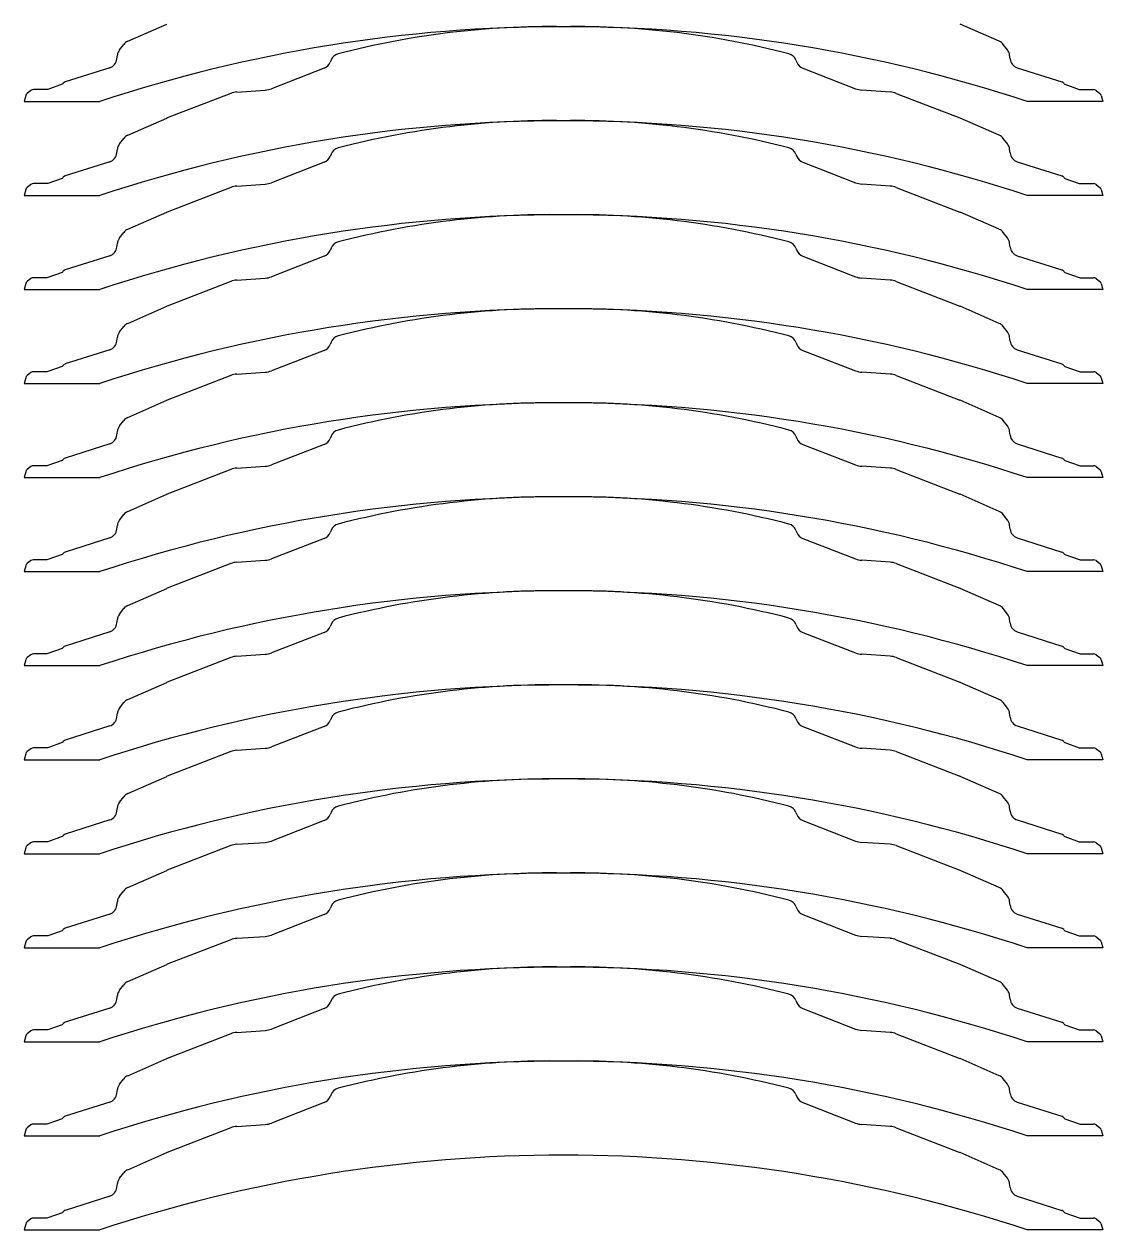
# Model space of a CAD drawing. Header units: millimetres. Extents: x 13 to 1189, y 13 to 1190.
# Drawn here: x 635 to 1154, y 13 to 594 of the extents above; entities that cross this region are included whole.
import ezdxf

# ---------------------------------------------------------------- set-up
doc = ezdxf.new("R2010")
doc.units = ezdxf.units.MM
doc.layers.add('snij', color=5, linetype='Continuous')

msp = doc.modelspace()

# ---------------------------------------------------------------- linework, layer by layer
at = {"layer": 'snij'}
for p, q in [((684.85, 585.53), (703.6, 593.78)), ((1104.45, 585.53), (1085.7, 593.78)), ((680.88, 581.41), (682.93, 584.03)), ((1108.42, 581.41), (1106.37, 584.03)), ((679.64, 577.01), (679.86, 578.89)), ((782.72, 576.42), (782.32, 575.39)), ((1006.58, 576.42), (1006.98, 575.39)), ((1109.66, 577.01), (1109.44, 578.89)), ((676.2, 572.81), (654.79, 565.97)), ((779.47, 572.53), (754.02, 562.68)), ((1009.83, 572.53), (1035.28, 562.68)), ((1113.1, 572.81), (1134.51, 565.97)), ((653.21, 564.79), (646.36, 562.34)), ((653.64, 565.06), (653.21, 564.79)), ((653.83, 565.31), (653.64, 565.06)), ((1135.47, 565.31), (1135.66, 565.06)), ((1135.66, 565.06), (1136.09, 564.79)), ((1136.09, 564.79), (1142.94, 562.34)), ((635.72, 559.37), (634.96, 556.55)), ((638.25, 561.84), (636.43, 560.44)), ((645.56, 562.25), (639.47, 562.25)), ((645.85, 562.25), (645.56, 562.25)), ((646.36, 562.34), (645.85, 562.25)), ((734.41, 560.44), (703.81, 548.59)), ((737.35, 561.09), (751.08, 562.02)), ((1051.95, 561.09), (1038.21, 562.02)), ((1054.89, 560.44), (1085.49, 548.59)), ((1142.94, 562.34), (1143.45, 562.25)), ((1143.45, 562.25), (1143.74, 562.25)), ((1143.74, 562.25), (1149.83, 562.25)), ((1151.05, 561.84), (1152.87, 560.44)), ((1153.58, 559.37), (1154.34, 556.55)), ((634.96, 556.55), (671.44, 556.55)), ((1154.34, 556.55), (1117.86, 556.55)), ((684.85, 540.24), (703.6, 548.5)), ((1104.45, 540.24), (1085.7, 548.5)), ((680.88, 536.12), (682.93, 538.74)), ((1108.42, 536.12), (1106.37, 538.74)), ((679.64, 531.72), (679.86, 533.61)), ((782.72, 531.14), (782.32, 530.1)), ((1006.58, 531.14), (1006.98, 530.1)), ((1109.66, 531.72), (1109.44, 533.61)), ((676.2, 527.52), (654.79, 520.68)), ((779.47, 527.25), (754.02, 517.39)), ((1009.83, 527.25), (1035.28, 517.39)), ((1113.1, 527.52), (1134.51, 520.68)), ((645.56, 516.96), (639.47, 516.96)), ((645.85, 516.96), (645.56, 516.96)), ((646.36, 517.05), (645.85, 516.96)), ((653.21, 519.5), (646.36, 517.05)), ((653.64, 519.78), (653.21, 519.5)), ((653.83, 520.02), (653.64, 519.78)), ((1135.47, 520.02), (1135.66, 519.78)), ((1135.66, 519.78), (1136.09, 519.5)), ((1136.09, 519.5), (1142.94, 517.05)), ((1142.94, 517.05), (1143.45, 516.96)), ((1143.45, 516.96), (1143.74, 516.96)), ((1143.74, 516.96), (1149.83, 516.96)), ((635.72, 514.08), (634.96, 511.26)), ((634.96, 511.26), (671.44, 511.26)), ((638.25, 516.55), (636.43, 515.15)), ((734.41, 515.16), (703.81, 503.3)), ((737.35, 515.81), (751.08, 516.74)), ((1051.95, 515.81), (1038.21, 516.74)), ((1054.89, 515.16), (1085.49, 503.3)), ((1154.34, 511.26), (1117.86, 511.26)), ((1151.05, 516.55), (1152.87, 515.15)), ((1153.58, 514.08), (1154.34, 511.26)), ((684.85, 494.96), (703.6, 503.21)), ((1104.45, 494.96), (1085.7, 503.21)), ((679.64, 486.44), (679.86, 488.32)), ((680.88, 490.84), (682.93, 493.46)), ((1108.42, 490.84), (1106.37, 493.46)), ((1109.66, 486.44), (1109.44, 488.32)), ((676.2, 482.24), (654.79, 475.39)), ((779.47, 481.96), (754.02, 472.11)), ((782.72, 485.85), (782.32, 484.82)), ((1006.58, 485.85), (1006.98, 484.82)), ((1009.83, 481.96), (1035.28, 472.11)), ((1113.1, 482.24), (1134.51, 475.39)), ((638.25, 471.27), (636.43, 469.87)), ((645.56, 471.68), (639.47, 471.68)), ((645.85, 471.68), (645.56, 471.68)), ((646.36, 471.77), (645.85, 471.68)), ((653.21, 474.22), (646.36, 471.77)), ((653.64, 474.49), (653.21, 474.22)), ((653.83, 474.74), (653.64, 474.49)), ((737.35, 470.52), (751.08, 471.45)), ((1051.95, 470.52), (1038.21, 471.45)), ((1135.47, 474.74), (1135.66, 474.49)), ((1135.66, 474.49), (1136.09, 474.22)), ((1136.09, 474.22), (1142.94, 471.77)), ((1142.94, 471.77), (1143.45, 471.68)), ((1143.45, 471.68), (1143.74, 471.68)), ((1143.74, 471.68), (1149.83, 471.68)), ((1151.05, 471.27), (1152.87, 469.87)), ((635.72, 468.8), (634.96, 465.98)), ((634.96, 465.98), (671.44, 465.98)), ((734.41, 469.87), (703.81, 458.02)), ((1054.89, 469.87), (1085.49, 458.02)), ((1154.34, 465.98), (1117.86, 465.98)), ((1153.58, 468.8), (1154.34, 465.98)), ((684.85, 449.67), (703.6, 457.93)), ((1104.45, 449.67), (1085.7, 457.93)), ((680.88, 445.55), (682.93, 448.17)), ((1108.42, 445.55), (1106.37, 448.17)), ((679.64, 441.15), (679.86, 443.04)), ((1109.66, 441.15), (1109.44, 443.04)), ((676.2, 436.95), (654.79, 430.11)), ((779.47, 436.68), (754.02, 426.82)), ((782.72, 440.57), (782.32, 439.53)), ((1006.58, 440.57), (1006.98, 439.53)), ((1009.83, 436.68), (1035.28, 426.82)), ((1113.1, 436.95), (1134.51, 430.11)), ((638.25, 425.98), (636.43, 424.58)), ((645.56, 426.39), (639.47, 426.39)), ((645.85, 426.39), (645.56, 426.39)), ((646.36, 426.48), (645.85, 426.39)), ((653.21, 428.93), (646.36, 426.48)), ((653.64, 429.21), (653.21, 428.93)), ((653.83, 429.45), (653.64, 429.21)), ((734.41, 424.59), (703.81, 412.73)), ((737.35, 425.24), (751.08, 426.17)), ((1051.95, 425.24), (1038.21, 426.17)), ((1054.89, 424.59), (1085.49, 412.73)), ((1135.47, 429.45), (1135.66, 429.21)), ((1135.66, 429.21), (1136.09, 428.93)), ((1136.09, 428.93), (1142.94, 426.48)), ((1142.94, 426.48), (1143.45, 426.39)), ((1143.45, 426.39), (1143.74, 426.39)), ((1143.74, 426.39), (1149.83, 426.39)), ((1151.05, 425.98), (1152.87, 424.58)), ((635.72, 423.51), (634.96, 420.69)), ((634.96, 420.69), (671.44, 420.69)), ((1154.34, 420.69), (1117.86, 420.69)), ((1153.58, 423.51), (1154.34, 420.69)), ((684.85, 404.39), (703.6, 412.64)), ((1104.45, 404.39), (1085.7, 412.64)), ((680.88, 400.27), (682.93, 402.89)), ((1108.42, 400.27), (1106.37, 402.89)), ((679.64, 395.87), (679.86, 397.75)), ((782.72, 395.28), (782.32, 394.25)), ((1006.58, 395.28), (1006.98, 394.25)), ((1109.66, 395.87), (1109.44, 397.75)), ((676.2, 391.67), (654.79, 384.82)), ((779.47, 391.39), (754.02, 381.54)), ((1009.83, 391.39), (1035.28, 381.54)), ((1113.1, 391.67), (1134.51, 384.82)), ((653.21, 383.65), (646.36, 381.2)), ((653.64, 383.92), (653.21, 383.65)), ((653.83, 384.17), (653.64, 383.92)), ((1135.47, 384.17), (1135.66, 383.92)), ((1135.66, 383.92), (1136.09, 383.65)), ((1136.09, 383.65), (1142.94, 381.2)), ((635.72, 378.23), (634.96, 375.41)), ((638.25, 380.7), (636.43, 379.3)), ((645.56, 381.11), (639.47, 381.11)), ((645.85, 381.11), (645.56, 381.11)), ((646.36, 381.2), (645.85, 381.11)), ((734.41, 379.3), (703.81, 367.45)), ((737.35, 379.95), (751.08, 380.88)), ((1051.95, 379.95), (1038.21, 380.88)), ((1054.89, 379.3), (1085.49, 367.45)), ((1142.94, 381.2), (1143.45, 381.11)), ((1143.45, 381.11), (1143.74, 381.11)), ((1143.74, 381.11), (1149.83, 381.11)), ((1151.05, 380.7), (1152.87, 379.3)), ((1153.58, 378.23), (1154.34, 375.41)), ((634.96, 375.41), (671.44, 375.41)), ((1154.34, 375.41), (1117.86, 375.41)), ((684.85, 359.1), (703.6, 367.36)), ((1104.45, 359.1), (1085.7, 367.36)), ((680.88, 354.98), (682.93, 357.6)), ((1108.42, 354.98), (1106.37, 357.6)), ((679.64, 350.58), (679.86, 352.47)), ((782.72, 350), (782.32, 348.96)), ((1006.58, 350), (1006.98, 348.96)), ((1109.66, 350.58), (1109.44, 352.47)), ((676.2, 346.38), (654.79, 339.54)), ((779.47, 346.11), (754.02, 336.25)), ((1009.83, 346.11), (1035.28, 336.25)), ((1113.1, 346.38), (1134.51, 339.54)), ((653.21, 338.36), (646.36, 335.91)), ((653.64, 338.64), (653.21, 338.36)), ((653.83, 338.88), (653.64, 338.64)), ((1135.47, 338.88), (1135.66, 338.64)), ((1135.66, 338.64), (1136.09, 338.36)), ((1136.09, 338.36), (1142.94, 335.91)), ((635.72, 332.94), (634.96, 330.12)), ((638.25, 335.41), (636.43, 334.01)), ((645.56, 335.82), (639.47, 335.82)), ((645.85, 335.82), (645.56, 335.82)), ((646.36, 335.91), (645.85, 335.82)), ((734.41, 334.02), (703.81, 322.16)), ((737.35, 334.67), (751.08, 335.6)), ((1051.95, 334.67), (1038.21, 335.6)), ((1054.89, 334.02), (1085.49, 322.16)), ((1142.94, 335.91), (1143.45, 335.82)), ((1143.45, 335.82), (1143.74, 335.82)), ((1143.74, 335.82), (1149.83, 335.82)), ((1151.05, 335.41), (1152.87, 334.01)), ((1153.58, 332.94), (1154.34, 330.12)), ((634.96, 330.12), (671.44, 330.12)), ((1154.34, 330.12), (1117.86, 330.12)), ((684.85, 313.82), (703.6, 322.07)), ((1104.45, 313.82), (1085.7, 322.07)), ((680.88, 309.7), (682.93, 312.32)), ((1108.42, 309.7), (1106.37, 312.32)), ((679.64, 305.3), (679.86, 307.18)), ((782.72, 304.71), (782.32, 303.68)), ((1006.58, 304.71), (1006.98, 303.68)), ((1109.66, 305.3), (1109.44, 307.18)), ((676.2, 301.1), (654.79, 294.25)), ((779.47, 300.82), (754.02, 290.97)), ((1009.83, 300.82), (1035.28, 290.97)), ((1113.1, 301.1), (1134.51, 294.25)), ((645.56, 290.54), (639.47, 290.54)), ((645.85, 290.54), (645.56, 290.54)), ((646.36, 290.63), (645.85, 290.54)), ((653.21, 293.08), (646.36, 290.63)), ((653.64, 293.35), (653.21, 293.08)), ((653.83, 293.59), (653.64, 293.35)), ((1135.47, 293.59), (1135.66, 293.35)), ((1135.66, 293.35), (1136.09, 293.08)), ((1136.09, 293.08), (1142.94, 290.63)), ((1142.94, 290.63), (1143.45, 290.54)), ((1143.45, 290.54), (1143.74, 290.54)), ((1143.74, 290.54), (1149.83, 290.54)), ((635.72, 287.66), (634.96, 284.84)), ((634.96, 284.84), (671.44, 284.84)), ((638.25, 290.13), (636.43, 288.73)), ((734.41, 288.73), (703.81, 276.87)), ((737.35, 289.38), (751.08, 290.31)), ((1051.95, 289.38), (1038.21, 290.31)), ((1054.89, 288.73), (1085.49, 276.87)), ((1154.34, 284.84), (1117.86, 284.84)), ((1151.05, 290.13), (1152.87, 288.73)), ((1153.58, 287.66), (1154.34, 284.84)), ((684.85, 268.53), (703.6, 276.79)), ((1104.45, 268.53), (1085.7, 276.79)), ((679.64, 260.01), (679.86, 261.9)), ((680.88, 264.41), (682.93, 267.03)), ((1108.42, 264.41), (1106.37, 267.03)), ((1109.66, 260.01), (1109.44, 261.9)), ((676.2, 255.81), (654.79, 248.97)), ((779.47, 255.54), (754.02, 245.68)), ((782.72, 259.43), (782.32, 258.39)), ((1006.58, 259.43), (1006.98, 258.39)), ((1009.83, 255.54), (1035.28, 245.68)), ((1113.1, 255.81), (1134.51, 248.97)), ((638.25, 244.84), (636.43, 243.44)), ((645.56, 245.25), (639.47, 245.25)), ((645.85, 245.25), (645.56, 245.25)), ((646.36, 245.34), (645.85, 245.25)), ((653.21, 247.79), (646.36, 245.34)), ((653.64, 248.07), (653.21, 247.79)), ((653.83, 248.31), (653.64, 248.07)), ((737.35, 244.1), (751.08, 245.03)), ((1051.95, 244.1), (1038.21, 245.03)), ((1135.47, 248.31), (1135.66, 248.07)), ((1135.66, 248.07), (1136.09, 247.79)), ((1136.09, 247.79), (1142.94, 245.34)), ((1142.94, 245.34), (1143.45, 245.25)), ((1143.45, 245.25), (1143.74, 245.25)), ((1143.74, 245.25), (1149.83, 245.25)), ((1151.05, 244.84), (1152.87, 243.44)), ((635.72, 242.37), (634.96, 239.55)), ((634.96, 239.55), (671.44, 239.55)), ((734.41, 243.45), (703.81, 231.59)), ((1054.89, 243.45), (1085.49, 231.59)), ((1154.34, 239.55), (1117.86, 239.55)), ((1153.58, 242.37), (1154.34, 239.55)), ((684.85, 223.25), (703.6, 231.5)), ((1104.45, 223.25), (1085.7, 231.5)), ((680.88, 219.13), (682.93, 221.75)), ((1108.42, 219.13), (1106.37, 221.75)), ((679.64, 214.73), (679.86, 216.61)), ((1109.66, 214.73), (1109.44, 216.61)), ((676.2, 210.53), (654.79, 203.68)), ((779.47, 210.25), (754.02, 200.4)), ((782.72, 214.14), (782.32, 213.1)), ((1006.58, 214.14), (1006.98, 213.1)), ((1009.83, 210.25), (1035.28, 200.4)), ((1113.1, 210.53), (1134.51, 203.68)), ((638.25, 199.55), (636.43, 198.16)), ((645.56, 199.97), (639.47, 199.97)), ((645.85, 199.97), (645.56, 199.97)), ((646.36, 200.06), (645.85, 199.97)), ((653.21, 202.51), (646.36, 200.06)), ((653.64, 202.78), (653.21, 202.51)), ((653.83, 203.02), (653.64, 202.78)), ((734.41, 198.16), (703.81, 186.3)), ((737.35, 198.81), (751.08, 199.74)), ((1051.95, 198.81), (1038.21, 199.74)), ((1054.89, 198.16), (1085.49, 186.3)), ((1135.47, 203.02), (1135.66, 202.78)), ((1135.66, 202.78), (1136.09, 202.51)), ((1136.09, 202.51), (1142.94, 200.06)), ((1142.94, 200.06), (1143.45, 199.97)), ((1143.45, 199.97), (1143.74, 199.97)), ((1143.74, 199.97), (1149.83, 199.97)), ((1151.05, 199.55), (1152.87, 198.16)), ((635.72, 197.09), (634.96, 194.27)), ((634.96, 194.27), (671.44, 194.27)), ((1154.34, 194.27), (1117.86, 194.27)), ((1153.58, 197.09), (1154.34, 194.27)), ((684.85, 177.96), (703.6, 186.22)), ((1104.45, 177.96), (1085.7, 186.22)), ((680.88, 173.84), (682.93, 176.46)), ((1108.42, 173.84), (1106.37, 176.46)), ((679.64, 169.44), (679.86, 171.33)), ((782.72, 168.86), (782.32, 167.82)), ((1006.58, 168.86), (1006.98, 167.82)), ((1109.66, 169.44), (1109.44, 171.33)), ((676.2, 165.24), (654.79, 158.4)), ((779.47, 164.97), (754.02, 155.11)), ((1009.83, 164.97), (1035.28, 155.11)), ((1113.1, 165.24), (1134.51, 158.4)), ((653.21, 157.22), (646.36, 154.77)), ((653.64, 157.5), (653.21, 157.22)), ((653.83, 157.74), (653.64, 157.5)), ((1135.47, 157.74), (1135.66, 157.5)), ((1135.66, 157.5), (1136.09, 157.22)), ((1136.09, 157.22), (1142.94, 154.77)), ((635.72, 151.8), (634.96, 148.98)), ((638.25, 154.27), (636.43, 152.87)), ((645.56, 154.68), (639.47, 154.68)), ((645.85, 154.68), (645.56, 154.68)), ((646.36, 154.77), (645.85, 154.68)), ((734.41, 152.88), (703.81, 141.02)), ((737.35, 153.53), (751.08, 154.46)), ((1051.95, 153.53), (1038.21, 154.46)), ((1054.89, 152.88), (1085.49, 141.02)), ((1142.94, 154.77), (1143.45, 154.68)), ((1143.45, 154.68), (1143.74, 154.68)), ((1143.74, 154.68), (1149.83, 154.68)), ((1151.05, 154.27), (1152.87, 152.87)), ((1153.58, 151.8), (1154.34, 148.98)), ((634.96, 148.98), (671.44, 148.98)), ((1154.34, 148.98), (1117.86, 148.98)), ((684.85, 132.67), (703.6, 140.93)), ((1104.45, 132.67), (1085.7, 140.93)), ((680.88, 128.56), (682.93, 131.18)), ((1108.42, 128.56), (1106.37, 131.18)), ((679.64, 124.16), (679.86, 126.04)), ((782.72, 123.57), (782.32, 122.53)), ((1006.58, 123.57), (1006.98, 122.53)), ((1109.66, 124.16), (1109.44, 126.04)), ((676.2, 119.96), (654.79, 113.11)), ((779.47, 119.68), (754.02, 109.83)), ((1009.83, 119.68), (1035.28, 109.83)), ((1113.1, 119.96), (1134.51, 113.11)), ((653.21, 111.94), (646.36, 109.49)), ((653.64, 112.21), (653.21, 111.94)), ((653.83, 112.45), (653.64, 112.21)), ((1135.47, 112.45), (1135.66, 112.21)), ((1135.66, 112.21), (1136.09, 111.94)), ((1136.09, 111.94), (1142.94, 109.49)), ((635.72, 106.52), (634.96, 103.7)), ((638.25, 108.98), (636.43, 107.59)), ((645.56, 109.4), (639.47, 109.4)), ((645.85, 109.4), (645.56, 109.4)), ((646.36, 109.49), (645.85, 109.4)), ((734.41, 107.59), (703.81, 95.73)), ((737.35, 108.24), (751.08, 109.17)), ((1051.95, 108.24), (1038.21, 109.17)), ((1054.89, 107.59), (1085.49, 95.73)), ((1142.94, 109.49), (1143.45, 109.4)), ((1143.45, 109.4), (1143.74, 109.4)), ((1143.74, 109.4), (1149.83, 109.4)), ((1151.05, 108.98), (1152.87, 107.59)), ((1153.58, 106.52), (1154.34, 103.7)), ((634.96, 103.7), (671.44, 103.7)), ((1154.34, 103.7), (1117.86, 103.7)), ((684.85, 87.39), (703.6, 95.65)), ((1104.45, 87.39), (1085.7, 95.65)), ((680.88, 83.27), (682.93, 85.89)), ((1108.42, 83.27), (1106.37, 85.89)), ((679.64, 78.87), (679.86, 80.76)), ((782.72, 78.29), (782.32, 77.25)), ((1006.58, 78.29), (1006.98, 77.25)), ((1109.66, 78.87), (1109.44, 80.76)), ((676.2, 74.67), (654.79, 67.83)), ((779.47, 74.4), (754.02, 64.54)), ((1009.83, 74.4), (1035.28, 64.54)), ((1113.1, 74.67), (1134.51, 67.83)), ((645.56, 64.11), (639.47, 64.11)), ((645.85, 64.11), (645.56, 64.11)), ((646.36, 64.2), (645.85, 64.11)), ((653.21, 66.65), (646.36, 64.2)), ((653.64, 66.93), (653.21, 66.65)), ((653.83, 67.17), (653.64, 66.93)), ((737.35, 62.96), (751.08, 63.89)), ((1051.95, 62.96), (1038.21, 63.89)), ((1135.47, 67.17), (1135.66, 66.93)), ((1135.66, 66.93), (1136.09, 66.65)), ((1136.09, 66.65), (1142.94, 64.2)), ((1142.94, 64.2), (1143.45, 64.11)), ((1143.45, 64.11), (1143.74, 64.11)), ((1143.74, 64.11), (1149.83, 64.11)), ((635.72, 61.23), (634.96, 58.41)), ((634.96, 58.41), (671.44, 58.41)), ((638.25, 63.7), (636.43, 62.3)), ((734.41, 62.31), (703.81, 50.45)), ((1054.89, 62.31), (1085.49, 50.45)), ((1154.34, 58.41), (1117.86, 58.41)), ((1151.05, 63.7), (1152.87, 62.3)), ((1153.58, 61.23), (1154.34, 58.41)), ((684.85, 42.1), (703.6, 50.36)), ((1104.45, 42.1), (1085.7, 50.36)), ((679.64, 33.59), (679.86, 35.47)), ((680.88, 37.99), (682.93, 40.61)), ((1108.42, 37.99), (1106.37, 40.61)), ((1109.66, 33.59), (1109.44, 35.47)), ((676.2, 29.39), (654.79, 22.54)), ((1113.1, 29.39), (1134.51, 22.54)), ((638.25, 18.41), (636.43, 17.02)), ((645.56, 18.83), (639.47, 18.83)), ((645.85, 18.83), (645.56, 18.83)), ((646.36, 18.92), (645.85, 18.83)), ((653.21, 21.37), (646.36, 18.92)), ((653.64, 21.64), (653.21, 21.37)), ((653.83, 21.88), (653.64, 21.64)), ((1135.47, 21.88), (1135.66, 21.64)), ((1135.66, 21.64), (1136.09, 21.37)), ((1136.09, 21.37), (1142.94, 18.92)), ((1142.94, 18.92), (1143.45, 18.83)), ((1143.45, 18.83), (1143.74, 18.83)), ((1143.74, 18.83), (1149.83, 18.83)), ((1151.05, 18.41), (1152.87, 17.02)), ((635.72, 15.95), (634.96, 13.13)), ((634.96, 13.13), (671.44, 13.13)), ((1154.34, 13.13), (1117.86, 13.13)), ((1153.58, 15.95), (1154.34, 13.13))]:
    msp.add_line(p, q, dxfattribs=at)
for centre, radius, start, end in [((894.65, -117.41), 709.96, 90, 108.32417), ((888.43, 187.99), 404.61, 89.11886, 104.64649), ((900.87, 187.99), 404.61, 75.35351, 90.88114), ((894.65, -117.41), 709.96, 71.67583, 90), ((684.83, 578.33), 5, 142.02568, 173.54463), ((686.87, 580.95), 5, 113.77577, 142.02568), ((1102.43, 580.95), 5, 37.97432, 66.22423), ((1104.47, 578.33), 5, 6.45537, 37.97432), ((674.68, 577.57), 5, 287.72584, 353.54463), ((777.66, 577.2), 5, 291.17651, 338.76717), ((787.38, 574.61), 5, 104.64649, 158.76717), ((1001.92, 574.61), 5, 21.23283, 75.35351), ((1011.64, 577.2), 5, 201.23283, 248.82349), ((1114.62, 577.57), 5, 186.45537, 252.27416), ((655.4, 564.06), 2, 107.72584, 141.48116), ((1133.9, 564.06), 2, 38.51884, 72.27416), ((637.65, 558.85), 2, 127.50566, 165), ((639.47, 560.25), 2, 89.99997, 127.50566), ((738.02, 551.12), 10, 93.87408, 111.17651), ((750.41, 572), 10, 273.87408, 291.17651), ((1038.89, 572), 10, 248.82349, 266.12592), ((1051.28, 551.12), 10, 68.82349, 86.12592), ((1149.83, 560.25), 2, 52.49434, 90.00003), ((1151.65, 558.85), 2, 15, 52.49434), ((894.65, -162.7), 709.96, 90, 108.32417), ((705.61, 543.92), 5, 111.17651, 113.77577), ((888.43, 142.7), 404.61, 89.11886, 104.64649), ((900.87, 142.7), 404.61, 75.35351, 90.88114), ((894.65, -162.7), 709.96, 71.67583, 90), ((1083.69, 543.92), 5, 66.22423, 68.82349), ((686.87, 535.67), 5, 113.77577, 142.02568), ((1102.43, 535.67), 5, 37.97432, 66.22423), ((684.83, 533.05), 5, 142.02568, 173.54463), ((1104.47, 533.05), 5, 6.45537, 37.97432), ((674.68, 532.29), 5, 287.72584, 353.54463), ((777.66, 531.91), 5, 291.17651, 338.76717), ((787.38, 529.33), 5, 104.64649, 158.76717), ((1001.92, 529.33), 5, 21.23283, 75.35351), ((1011.64, 531.91), 5, 201.23283, 248.82349), ((1114.62, 532.29), 5, 186.45537, 252.27416), ((639.47, 514.96), 2, 89.99997, 127.50566), ((655.4, 518.77), 2, 107.72584, 141.48116), ((750.41, 526.72), 10, 273.87408, 291.17651), ((1038.89, 526.72), 10, 248.82349, 266.12592), ((1133.9, 518.77), 2, 38.51884, 72.27416), ((1149.83, 514.96), 2, 52.49434, 90.00003), ((637.65, 513.57), 2, 127.50566, 165), ((738.02, 505.83), 10, 93.87408, 111.17651), ((1051.28, 505.83), 10, 68.82349, 86.12592), ((1151.65, 513.57), 2, 15, 52.49434), ((894.65, -207.98), 709.96, 90, 108.32417), ((705.61, 498.64), 5, 111.17651, 113.77577), ((888.43, 97.42), 404.61, 89.11886, 104.64649), ((900.87, 97.42), 404.61, 75.35351, 90.88114), ((894.65, -207.98), 709.96, 71.67583, 90), ((1083.69, 498.64), 5, 66.22423, 68.82349), ((686.87, 490.38), 5, 113.77577, 142.02568), ((1102.43, 490.38), 5, 37.97432, 66.22423), ((684.83, 487.76), 5, 142.02568, 173.54463), ((787.38, 484.04), 5, 104.64649, 158.76717), ((1001.92, 484.04), 5, 21.23283, 75.35351), ((1104.47, 487.76), 5, 6.45537, 37.97432), ((674.68, 487), 5, 287.72584, 353.54463), ((777.66, 486.63), 5, 291.17651, 338.76717), ((1011.64, 486.63), 5, 201.23283, 248.82349), ((1114.62, 487), 5, 186.45537, 252.27416), ((639.47, 469.68), 2, 89.99997, 127.50566), ((655.4, 473.49), 2, 107.72584, 141.48116), ((738.02, 460.55), 10, 93.87408, 111.17651), ((750.41, 481.43), 10, 273.87408, 291.17651), ((1038.89, 481.43), 10, 248.82349, 266.12592), ((1051.28, 460.55), 10, 68.82349, 86.12592), ((1133.9, 473.49), 2, 38.51884, 72.27416), ((1149.83, 469.68), 2, 52.49434, 90.00003), ((637.65, 468.28), 2, 127.50566, 165), ((1151.65, 468.28), 2, 15, 52.49434), ((894.65, -253.27), 709.96, 90, 108.32417), ((705.61, 453.35), 5, 111.17651, 113.77577), ((888.43, 52.13), 404.61, 89.11886, 104.64649), ((900.87, 52.13), 404.61, 75.35351, 90.88114), ((894.65, -253.27), 709.96, 71.67583, 90), ((1083.69, 453.35), 5, 66.22423, 68.82349), ((686.87, 445.09), 5, 113.77577, 142.02568), ((1102.43, 445.09), 5, 37.97432, 66.22423), ((684.83, 442.48), 5, 142.02568, 173.54463), ((787.38, 438.76), 5, 104.64649, 158.76717), ((1001.92, 438.76), 5, 21.23283, 75.35351), ((1104.47, 442.48), 5, 6.45537, 37.97432), ((674.68, 441.72), 5, 287.72584, 353.54463), ((777.66, 441.34), 5, 291.17651, 338.76717), ((1011.64, 441.34), 5, 201.23283, 248.82349), ((1114.62, 441.72), 5, 186.45537, 252.27416), ((655.4, 428.2), 2, 107.72584, 141.48116), ((1133.9, 428.2), 2, 38.51884, 72.27416), ((637.65, 423), 2, 127.50566, 165), ((639.47, 424.39), 2, 89.99997, 127.50566), ((738.02, 415.26), 10, 93.87408, 111.17651), ((750.41, 436.15), 10, 273.87408, 291.17651), ((1038.89, 436.15), 10, 248.82349, 266.12592), ((1051.28, 415.26), 10, 68.82349, 86.12592), ((1149.83, 424.39), 2, 52.49434, 90.00003), ((1151.65, 423), 2, 15, 52.49434), ((705.61, 408.07), 5, 111.17651, 113.77577), ((1083.69, 408.07), 5, 66.22423, 68.82349), ((894.65, -298.55), 709.96, 90, 108.32417), ((888.43, 6.85), 404.61, 89.11886, 104.64649), ((900.87, 6.85), 404.61, 75.35351, 90.88114), ((894.65, -298.55), 709.96, 71.67583, 90), ((686.87, 399.81), 5, 113.77577, 142.02568), ((1102.43, 399.81), 5, 37.97432, 66.22423), ((674.68, 396.43), 5, 287.72584, 353.54463), ((684.83, 397.19), 5, 142.02568, 173.54463), ((787.38, 393.47), 5, 104.64649, 158.76717), ((1001.92, 393.47), 5, 21.23283, 75.35351), ((1104.47, 397.19), 5, 6.45537, 37.97432), ((1114.62, 396.43), 5, 186.45537, 252.27416), ((777.66, 396.06), 5, 291.17651, 338.76717), ((1011.64, 396.06), 5, 201.23283, 248.82349), ((655.4, 382.92), 2, 107.72584, 141.48116), ((1133.9, 382.92), 2, 38.51884, 72.27416), ((637.65, 377.71), 2, 127.50566, 165), ((639.47, 379.11), 2, 89.99997, 127.50566), ((738.02, 369.98), 10, 93.87408, 111.17651), ((750.41, 390.86), 10, 273.87408, 291.17651), ((1038.89, 390.86), 10, 248.82349, 266.12592), ((1051.28, 369.98), 10, 68.82349, 86.12592), ((1149.83, 379.11), 2, 52.49434, 90.00003), ((1151.65, 377.71), 2, 15, 52.49434), ((894.65, -343.84), 709.96, 90, 108.32417), ((705.61, 362.78), 5, 111.17651, 113.77577), ((888.43, -38.44), 404.61, 89.11886, 104.64649), ((900.87, -38.44), 404.61, 75.35351, 90.88114), ((894.65, -343.84), 709.96, 71.67583, 90), ((1083.69, 362.78), 5, 66.22423, 68.82349), ((684.83, 351.91), 5, 142.02568, 173.54463), ((686.87, 354.52), 5, 113.77577, 142.02568), ((1102.43, 354.52), 5, 37.97432, 66.22423), ((1104.47, 351.91), 5, 6.45537, 37.97432), ((674.68, 351.15), 5, 287.72584, 353.54463), ((777.66, 350.77), 5, 291.17651, 338.76717), ((787.38, 348.19), 5, 104.64649, 158.76717), ((1001.92, 348.19), 5, 21.23283, 75.35351), ((1011.64, 350.77), 5, 201.23283, 248.82349), ((1114.62, 351.15), 5, 186.45537, 252.27416), ((655.4, 337.63), 2, 107.72584, 141.48116), ((1133.9, 337.63), 2, 38.51884, 72.27416), ((637.65, 332.43), 2, 127.50566, 165), ((639.47, 333.82), 2, 89.99997, 127.50566), ((738.02, 324.69), 10, 93.87408, 111.17651), ((750.41, 345.58), 10, 273.87408, 291.17651), ((1038.89, 345.58), 10, 248.82349, 266.12592), ((1051.28, 324.69), 10, 68.82349, 86.12592), ((1149.83, 333.82), 2, 52.49434, 90.00003), ((1151.65, 332.43), 2, 15, 52.49434), ((894.65, -389.12), 709.96, 90, 108.32417), ((705.61, 317.5), 5, 111.17651, 113.77577), ((888.43, -83.72), 404.61, 89.11886, 104.64649), ((900.87, -83.72), 404.61, 75.35351, 90.88114), ((894.65, -389.12), 709.96, 71.67583, 90), ((1083.69, 317.5), 5, 66.22423, 68.82349), ((686.87, 309.24), 5, 113.77577, 142.02568), ((1102.43, 309.24), 5, 37.97432, 66.22423), ((684.83, 306.62), 5, 142.02568, 173.54463), ((1104.47, 306.62), 5, 6.45537, 37.97432), ((674.68, 305.86), 5, 287.72584, 353.54463), ((777.66, 305.49), 5, 291.17651, 338.76717), ((787.38, 302.9), 5, 104.64649, 158.76717), ((1001.92, 302.9), 5, 21.23283, 75.35351), ((1011.64, 305.49), 5, 201.23283, 248.82349), ((1114.62, 305.86), 5, 186.45537, 252.27416), ((639.47, 288.54), 2, 89.99997, 127.50566), ((655.4, 292.35), 2, 107.72584, 141.48116), ((750.41, 300.29), 10, 273.87408, 291.17651), ((1038.89, 300.29), 10, 248.82349, 266.12592), ((1133.9, 292.35), 2, 38.51884, 72.27416), ((1149.83, 288.54), 2, 52.49434, 90.00003), ((637.65, 287.14), 2, 127.50566, 165), ((738.02, 279.41), 10, 93.87408, 111.17651), ((1051.28, 279.41), 10, 68.82349, 86.12592), ((1151.65, 287.14), 2, 15, 52.49434), ((894.65, -434.41), 709.96, 90, 108.32417), ((705.61, 272.21), 5, 111.17651, 113.77577), ((888.43, -129.01), 404.61, 89.11886, 104.64649), ((900.87, -129.01), 404.61, 75.35351, 90.88114), ((894.65, -434.41), 709.96, 71.67583, 90), ((1083.69, 272.21), 5, 66.22423, 68.82349), ((686.87, 263.95), 5, 113.77577, 142.02568), ((1102.43, 263.95), 5, 37.97432, 66.22423), ((684.83, 261.34), 5, 142.02568, 173.54463), ((787.38, 257.62), 5, 104.64649, 158.76717), ((1001.92, 257.62), 5, 21.23283, 75.35351), ((1104.47, 261.34), 5, 6.45537, 37.97432), ((674.68, 260.58), 5, 287.72584, 353.54463), ((777.66, 260.2), 5, 291.17651, 338.76717), ((1011.64, 260.2), 5, 201.23283, 248.82349), ((1114.62, 260.58), 5, 186.45537, 252.27416), ((639.47, 243.25), 2, 89.99997, 127.50566), ((655.4, 247.06), 2, 107.72584, 141.48116), ((738.02, 234.12), 10, 93.87408, 111.17651), ((750.41, 255.01), 10, 273.87408, 291.17651), ((1038.89, 255.01), 10, 248.82349, 266.12592), ((1051.28, 234.12), 10, 68.82349, 86.12592), ((1133.9, 247.06), 2, 38.51884, 72.27416), ((1149.83, 243.25), 2, 52.49434, 90.00003), ((637.65, 241.86), 2, 127.50566, 165), ((1151.65, 241.86), 2, 15, 52.49434), ((894.65, -479.69), 709.96, 90, 108.32417), ((705.61, 226.93), 5, 111.17651, 113.77577), ((888.43, -174.29), 404.61, 89.11886, 104.64649), ((900.87, -174.29), 404.61, 75.35351, 90.88114), ((894.65, -479.69), 709.96, 71.67583, 90), ((1083.69, 226.93), 5, 66.22423, 68.82349), ((686.87, 218.67), 5, 113.77577, 142.02568), ((1102.43, 218.67), 5, 37.97432, 66.22423), ((684.83, 216.05), 5, 142.02568, 173.54463), ((787.38, 212.33), 5, 104.64649, 158.76717), ((1001.92, 212.33), 5, 21.23283, 75.35351), ((1104.47, 216.05), 5, 6.45537, 37.97432), ((674.68, 215.29), 5, 287.72584, 353.54463), ((777.66, 214.92), 5, 291.17651, 338.76717), ((1011.64, 214.92), 5, 201.23283, 248.82349), ((1114.62, 215.29), 5, 186.45537, 252.27416), ((655.4, 201.78), 2, 107.72584, 141.48116), ((1133.9, 201.78), 2, 38.51884, 72.27416), ((637.65, 196.57), 2, 127.50566, 165), ((639.47, 197.97), 2, 89.99997, 127.50566), ((738.02, 188.84), 10, 93.87408, 111.17651), ((750.41, 209.72), 10, 273.87408, 291.17651), ((1038.89, 209.72), 10, 248.82349, 266.12592), ((1051.28, 188.84), 10, 68.82349, 86.12592), ((1149.83, 197.97), 2, 52.49434, 90.00003), ((1151.65, 196.57), 2, 15, 52.49434), ((705.61, 181.64), 5, 111.17651, 113.77577), ((1083.69, 181.64), 5, 66.22423, 68.82349), ((894.65, -524.98), 709.96, 90, 108.32417), ((888.43, -219.58), 404.61, 89.11886, 104.64649), ((900.87, -219.58), 404.61, 75.35351, 90.88114), ((894.65, -524.98), 709.96, 71.67583, 90), ((686.87, 173.38), 5, 113.77577, 142.02568), ((1102.43, 173.38), 5, 37.97432, 66.22423), ((674.68, 170), 5, 287.72584, 353.54463), ((684.83, 170.77), 5, 142.02568, 173.54463), ((787.38, 167.05), 5, 104.64649, 158.76717), ((1001.92, 167.05), 5, 21.23283, 75.35351), ((1104.47, 170.77), 5, 6.45537, 37.97432), ((1114.62, 170), 5, 186.45537, 252.27416), ((777.66, 169.63), 5, 291.17651, 338.76717), ((1011.64, 169.63), 5, 201.23283, 248.82349), ((655.4, 156.49), 2, 107.72584, 141.48116), ((1133.9, 156.49), 2, 38.51884, 72.27416), ((637.65, 151.29), 2, 127.50566, 165), ((639.47, 152.68), 2, 89.99997, 127.50566), ((738.02, 143.55), 10, 93.87408, 111.17651), ((750.41, 164.44), 10, 273.87408, 291.17651), ((1038.89, 164.44), 10, 248.82349, 266.12592), ((1051.28, 143.55), 10, 68.82349, 86.12592), ((1149.83, 152.68), 2, 52.49434, 90.00003), ((1151.65, 151.29), 2, 15, 52.49434), ((894.65, -570.26), 709.96, 90, 108.32417), ((705.61, 136.36), 5, 111.17651, 113.77577), ((888.43, -264.86), 404.61, 89.11886, 104.64649), ((900.87, -264.86), 404.61, 75.35351, 90.88114), ((894.65, -570.26), 709.96, 71.67583, 90), ((1083.69, 136.36), 5, 66.22423, 68.82349), ((684.83, 125.48), 5, 142.02568, 173.54463), ((686.87, 128.1), 5, 113.77577, 142.02568), ((1102.43, 128.1), 5, 37.97432, 66.22423), ((1104.47, 125.48), 5, 6.45537, 37.97432), ((674.68, 124.72), 5, 287.72584, 353.54463), ((777.66, 124.35), 5, 291.17651, 338.76717), ((787.38, 121.76), 5, 104.64649, 158.76717), ((1001.92, 121.76), 5, 21.23283, 75.35351), ((1011.64, 124.35), 5, 201.23283, 248.82349), ((1114.62, 124.72), 5, 186.45537, 252.27416), ((655.4, 111.21), 2, 107.72584, 141.48116), ((1133.9, 111.21), 2, 38.51884, 72.27416), ((637.65, 106), 2, 127.50566, 165), ((639.47, 107.4), 2, 89.99997, 127.50566), ((738.02, 98.27), 10, 93.87408, 111.17651), ((750.41, 119.15), 10, 273.87408, 291.17651), ((1038.89, 119.15), 10, 248.82349, 266.12592), ((1051.28, 98.27), 10, 68.82349, 86.12592), ((1149.83, 107.4), 2, 52.49434, 90.00003), ((1151.65, 106), 2, 15, 52.49434), ((894.65, -615.55), 709.96, 90, 108.32417), ((705.61, 91.07), 5, 111.17651, 113.77577), ((888.43, -310.15), 404.61, 89.11886, 104.64649), ((900.87, -310.15), 404.61, 75.35351, 90.88114), ((894.65, -615.55), 709.96, 71.67583, 90), ((1083.69, 91.07), 5, 66.22423, 68.82349), ((686.87, 82.81), 5, 113.77577, 142.02568), ((1102.43, 82.81), 5, 37.97432, 66.22423), ((684.83, 80.2), 5, 142.02568, 173.54463), ((787.38, 76.48), 5, 104.64649, 158.76717), ((1001.92, 76.48), 5, 21.23283, 75.35351), ((1104.47, 80.2), 5, 6.45537, 37.97432), ((674.68, 79.43), 5, 287.72584, 353.54463), ((777.66, 79.06), 5, 291.17651, 338.76717), ((1011.64, 79.06), 5, 201.23283, 248.82349), ((1114.62, 79.43), 5, 186.45537, 252.27416), ((639.47, 62.11), 2, 89.99997, 127.50566), ((655.4, 65.92), 2, 107.72584, 141.48116), ((750.41, 73.87), 10, 273.87408, 291.17651), ((1038.89, 73.87), 10, 248.82349, 266.12592), ((1133.9, 65.92), 2, 38.51884, 72.27416), ((1149.83, 62.11), 2, 52.49434, 90.00003), ((637.65, 60.72), 2, 127.50566, 165), ((738.02, 52.98), 10, 93.87408, 111.17651), ((1051.28, 52.98), 10, 68.82349, 86.12592), ((1151.65, 60.72), 2, 15, 52.49434), ((894.65, -660.83), 709.96, 90, 108.32417), ((705.61, 45.79), 5, 111.17651, 113.77577), ((894.65, -660.83), 709.96, 71.67583, 90), ((1083.69, 45.79), 5, 66.22423, 68.82349), ((686.87, 37.53), 5, 113.77577, 142.02568), ((1102.43, 37.53), 5, 37.97432, 66.22423), ((684.83, 34.91), 5, 142.02568, 173.54463), ((1104.47, 34.91), 5, 6.45537, 37.97432), ((674.68, 34.15), 5, 287.72584, 353.54463), ((1114.62, 34.15), 5, 186.45537, 252.27416), ((639.47, 16.83), 2, 89.99997, 127.50566), ((655.4, 20.64), 2, 107.72584, 141.48116), ((1133.9, 20.64), 2, 38.51884, 72.27416), ((1149.83, 16.83), 2, 52.49434, 90.00003), ((637.65, 15.43), 2, 127.50566, 165), ((1151.65, 15.43), 2, 15, 52.49434)]:
    msp.add_arc(centre, radius, start, end, dxfattribs=at)

doc.saveas('drawing.dxf')
